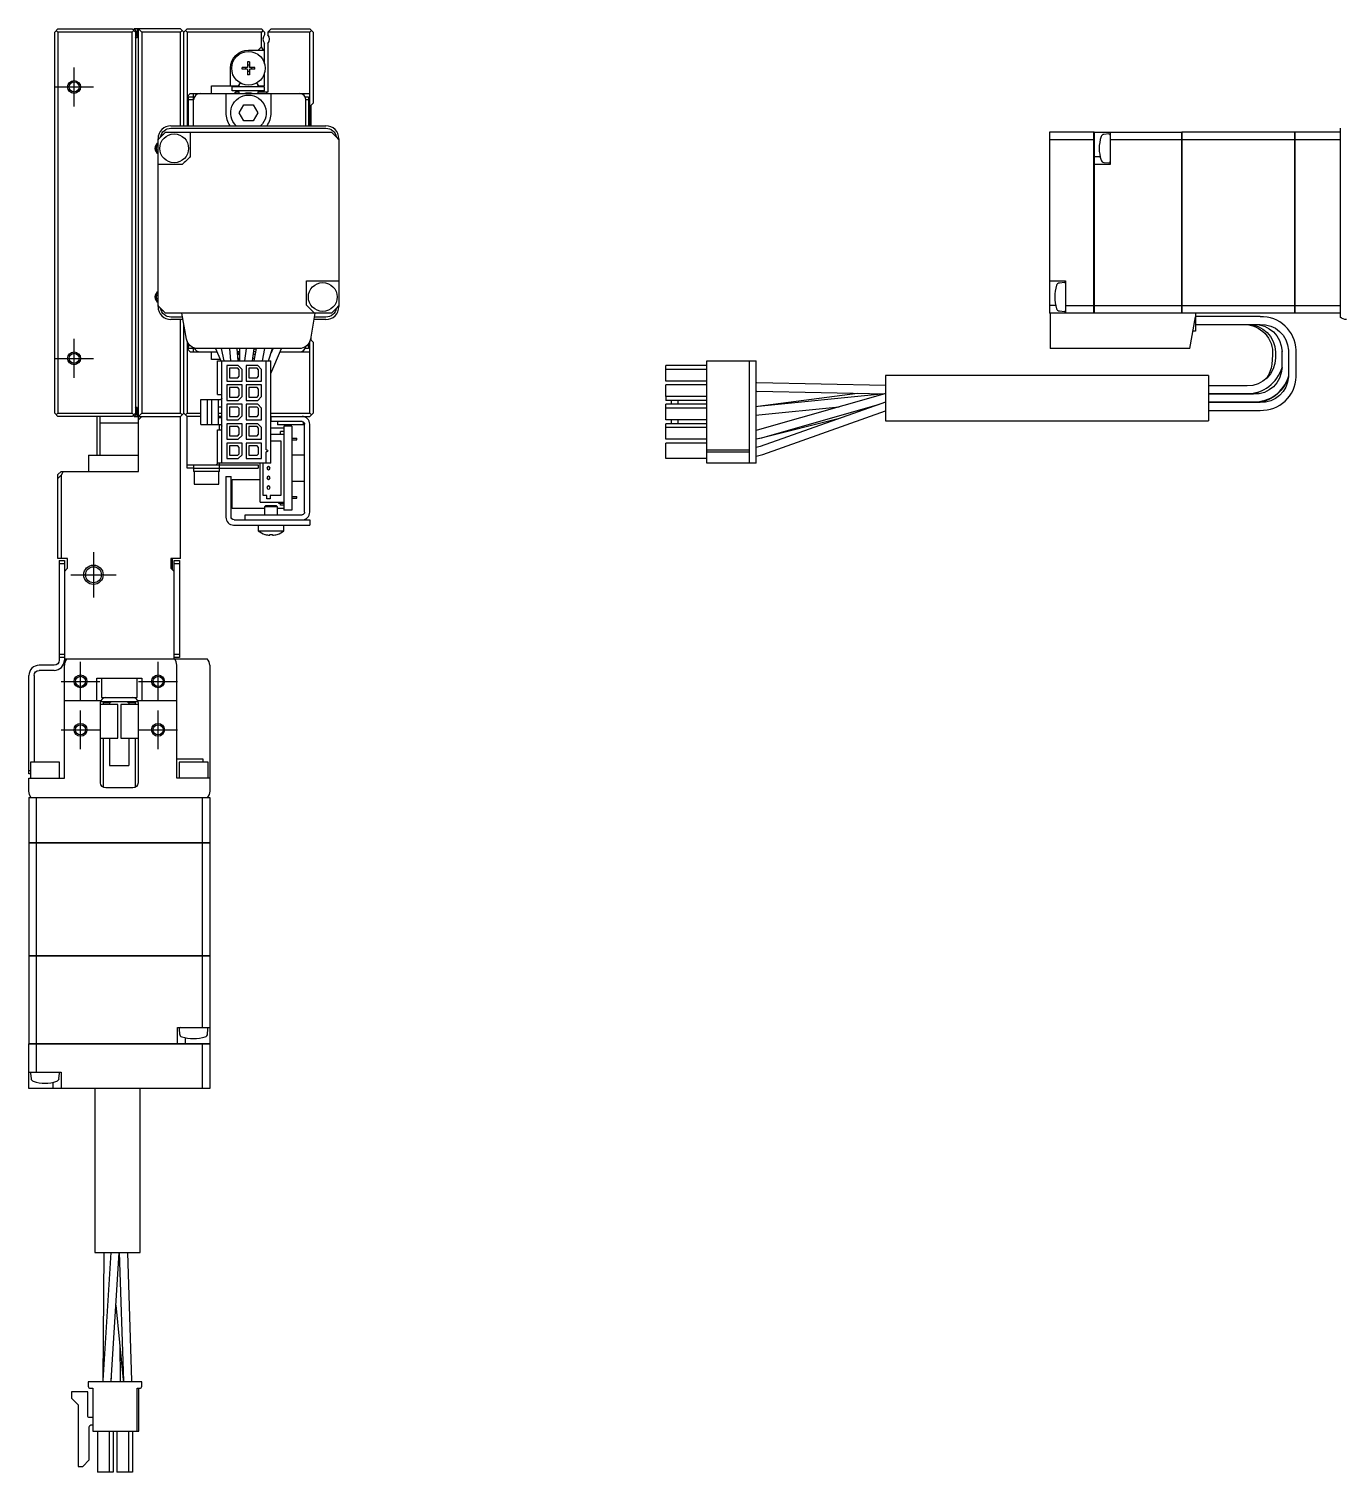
# Model space of a CAD drawing. Extents: x 0 to 740, y -8 to 429.
# Drawn here: x 399.3 to 602.3, y 106.2 to 329.6 of the extents above; entities that cross this region are included whole.
import ezdxf

# ---------------------------------------------------------------- set-up
doc = ezdxf.new("R2010")
doc.units = 0
doc.header["$LTSCALE"] = 0.5
doc.linetypes.add('CENTER', pattern=[50.8, 31.75, -6.35, 6.35, -6.35])
for name, color, linetype in [('MSM_CENTER', 1, 'CENTER'), ('MSM_CONTINUOUS', 7, 'CONTINUOUS'), ('MSM_NARROW', 5, 'CONTINUOUS')]:
    doc.layers.add(name, color=color, linetype=linetype)

msp = doc.modelspace()

# ---------------------------------------------------------------- linework, layer by layer
at = {"layer": 'MSM_CENTER'}
for p, q in [((406.31, 317.61), (406.31, 323.61)), ((403.31, 320.61), (409.31, 320.61)), ((406.31, 275.61), (406.31, 281.61)), ((403.31, 278.61), (409.31, 278.61)), ((409.31, 248.61), (409.31, 241.61)), ((405.81, 245.11), (412.81, 245.11)), ((407.31, 225.61), (407.31, 231.61)), ((419.31, 225.61), (419.31, 231.61)), ((404.31, 228.61), (410.31, 228.61)), ((416.31, 228.61), (422.31, 228.61)), ((407.31, 218.11), (407.31, 224.11)), ((419.31, 218.11), (419.31, 224.11)), ((404.31, 221.11), (410.31, 221.11)), ((416.31, 221.11), (422.31, 221.11))]:
    msp.add_line(p, q, dxfattribs=at)
at = {"layer": 'MSM_CONTINUOUS'}
for p, q in [((403.81, 329.61), (403.31, 329.11)), ((403.31, 270.11), (403.31, 329.11)), ((403.81, 329.11), (403.56, 329.36)), ((403.81, 329.61), (415.31, 329.61)), ((403.81, 329.11), (403.81, 270.11)), ((415.31, 329.11), (403.81, 329.11)), ((415.31, 329.61), (415.81, 329.11)), ((415.56, 329.36), (415.31, 329.11)), ((415.31, 270.11), (415.31, 329.11)), ((415.41, 329.51), (415.61, 329.51)), ((415.51, 329.51), (415.61, 329.61)), ((422.81, 329.61), (415.61, 329.61)), ((415.81, 329.11), (415.81, 270.11)), ((415.91, 328.51), (415.91, 329.21)), ((416.08, 329.61), (416.08, 328.21)), ((416.81, 329.11), (416.31, 329.61)), ((416.31, 261.11), (416.31, 329.61)), ((422.81, 329.11), (416.81, 329.11)), ((416.81, 329.11), (416.81, 270.11)), ((422.81, 329.61), (423.31, 329.11)), ((423.06, 329.36), (422.81, 329.11)), ((422.81, 314.61), (422.81, 329.11)), ((423.31, 329.11), (423.56, 329.36)), ((423.31, 314.61), (423.31, 329.11)), ((423.56, 329.36), (423.81, 329.61)), ((423.81, 329.11), (423.56, 329.36)), ((423.81, 329.61), (435.31, 329.61)), ((435.31, 329.11), (423.81, 329.11)), ((423.81, 329.11), (423.81, 314.61)), ((435.31, 329.61), (435.81, 329.11)), ((435.56, 329.36), (435.31, 329.11)), ((435.31, 326.81), (435.31, 329.11)), ((435.81, 329.11), (435.81, 328.67)), ((436.31, 329.11), (436.81, 329.61)), ((442.81, 329.11), (436.31, 329.11)), ((436.31, 329.11), (436.31, 328.67)), ((436.81, 329.61), (442.81, 329.61)), ((442.81, 329.61), (443.31, 329.11)), ((443.06, 329.36), (442.81, 329.11)), ((442.81, 314.61), (442.81, 329.11)), ((443.31, 329.11), (443.31, 318.11)), ((416.08, 328.21), (415.81, 328.21)), ((433.31, 326.31), (435.81, 326.31)), ((435.31, 326.81), (434.81, 326.31)), ((435.66, 326.31), (435.31, 326.81)), ((435.81, 324.22), (435.81, 327.35)), ((436.31, 327.35), (436.31, 319.81)), ((433.45, 324.51), (433.16, 324.51)), ((433.16, 324.51), (433.16, 323.71)), ((433.45, 323.98), (433.16, 323.98)), ((433.45, 324.51), (433.45, 323.71)), ((430.51, 320.81), (430.51, 323.51)), ((432.31, 323.36), (432.31, 323.65)), ((433.1, 323.65), (432.31, 323.65)), ((433.1, 323.36), (432.31, 323.36)), ((432.84, 323.65), (432.84, 323.36)), ((433.16, 323.3), (433.16, 322.51)), ((433.16, 323.04), (433.45, 323.04)), ((433.45, 322.51), (433.16, 322.51)), ((433.45, 323.3), (433.45, 322.51)), ((434.31, 323.65), (433.51, 323.65)), ((434.31, 323.36), (433.51, 323.36)), ((433.78, 323.65), (433.78, 323.36)), ((434.31, 323.36), (434.31, 323.65)), ((435.81, 320.81), (435.81, 322.79)), ((424.31, 319.61), (423.81, 319.11)), ((424.31, 319.61), (442.81, 319.61)), ((424.81, 318.61), (424.81, 319.61)), ((427.61, 320.81), (431.76, 320.81)), ((427.61, 319.61), (427.61, 320.81)), ((429.81, 319.61), (429.81, 316.61)), ((430.81, 320.01), (430.81, 320.61)), ((435.81, 320.61), (430.81, 320.61)), ((435.81, 320.01), (430.81, 320.01)), ((431.11, 319.61), (431.31, 319.81)), ((431.31, 319.81), (431.31, 319.61)), ((431.76, 319.81), (431.31, 319.81)), ((431.76, 320.81), (431.93, 321.1)), ((431.76, 319.81), (431.87, 319.61)), ((434.69, 321.1), (434.86, 320.81)), ((434.74, 319.61), (434.86, 319.81)), ((434.86, 320.81), (435.81, 320.81)), ((436.31, 319.81), (434.86, 319.81)), ((435.81, 320.01), (435.81, 320.61)), ((436.08, 319.81), (436.08, 319.61)), ((436.81, 316.61), (436.81, 319.61)), ((441.81, 319.41), (441.81, 319.61)), ((424.01, 319.11), (424.81, 319.11)), ((424.01, 314.61), (424.01, 319.11)), ((424.81, 318.61), (424.01, 318.61)), ((424.81, 314.61), (424.81, 318.61)), ((431.87, 316.61), (432.59, 317.86)), ((432.59, 317.86), (434.03, 317.86)), ((434.03, 317.86), (434.75, 316.61)), ((442.08, 319.11), (442.61, 319.11)), ((442.61, 318.61), (442.21, 318.61)), ((442.21, 314.61), (442.21, 318.61)), ((442.61, 319.11), (442.61, 314.61)), ((443.31, 318.11), (442.96, 317.76)), ((442.96, 317.76), (442.96, 314.61)), ((432.59, 315.36), (431.87, 316.61)), ((434.03, 315.36), (432.59, 315.36)), ((434.75, 316.61), (434.03, 315.36)), ((420.46, 313.61), (446.15, 313.61)), ((421.31, 314.61), (445.31, 314.61)), ((421.31, 314.23), (445.31, 314.23)), ((424.31, 313.61), (424.31, 309.86)), ((564.22, 313.61), (557.33, 313.61)), ((557.33, 313.61), (557.33, 285.61)), ((564.22, 285.61), (564.22, 313.61)), ((564.23, 313.6), (564.22, 313.6)), ((564.23, 313.61), (564.23, 285.61)), ((564.23, 313.61), (577.83, 313.61)), ((566.52, 313.34), (565.75, 313.27)), ((566.73, 313.61), (566.73, 308.61)), ((577.83, 285.61), (577.83, 313.61)), ((577.83, 313.6), (577.84, 313.6)), ((595.33, 313.61), (577.84, 313.61)), ((577.84, 313.61), (577.84, 285.61)), ((595.33, 285.61), (595.33, 313.61)), ((595.33, 313.6), (595.34, 313.6)), ((602.33, 313.61), (595.34, 313.61)), ((595.34, 313.61), (595.34, 285.61)), ((602.33, 314.23), (602.33, 284.99)), ((419.31, 286.61), (419.31, 312.61)), ((447.31, 312.61), (447.31, 286.61)), ((564.22, 312.45), (557.33, 312.45)), ((564.23, 312.44), (564.22, 312.44)), ((577.83, 312.45), (566.73, 312.45)), ((577.83, 312.44), (577.84, 312.44)), ((595.33, 312.45), (577.84, 312.45)), ((595.33, 312.44), (595.34, 312.44)), ((602.33, 312.45), (595.34, 312.45)), ((423.06, 308.61), (419.31, 308.61)), ((564.23, 309.86), (565.16, 309.86)), ((566.73, 308.61), (564.23, 308.61)), ((565.75, 308.94), (566.52, 308.88)), ((442.31, 290.61), (447.31, 290.61)), ((442.31, 286.86), (442.31, 290.61)), ((557.33, 290.61), (559.83, 290.61)), ((559.83, 290.61), (559.83, 285.61)), ((559.63, 290.34), (558.86, 290.27)), ((557.33, 286.86), (558.27, 286.86)), ((564.22, 286.76), (559.83, 286.76)), ((564.23, 286.77), (564.22, 286.77)), ((577.83, 286.76), (564.23, 286.76)), ((577.83, 286.77), (577.84, 286.77)), ((595.33, 286.76), (577.84, 286.76)), ((595.33, 286.77), (595.34, 286.77)), ((602.33, 286.76), (595.34, 286.76)), ((446.15, 285.61), (420.46, 285.61)), ((423.12, 284.99), (421.31, 284.99)), ((423.19, 284.61), (421.31, 284.61)), ((422.81, 270.11), (422.81, 284.61)), ((423.72, 281.6), (423.01, 285.61)), ((423.31, 270.11), (423.31, 283.91)), ((443.61, 285.61), (442.9, 281.6)), ((445.31, 284.61), (443.43, 284.61)), ((445.31, 284.99), (443.5, 284.99)), ((595.33, 285.61), (557.33, 285.61)), ((557.43, 285.61), (557.43, 280.11)), ((558.86, 285.94), (559.63, 285.88)), ((564.23, 285.62), (564.22, 285.62)), ((577.83, 285.62), (577.84, 285.62)), ((579.07, 280.11), (579.93, 285.01)), ((579.93, 285.61), (579.93, 282.81)), ((589.93, 285.06), (579.93, 285.06)), ((579.93, 283.86), (589.93, 283.86)), ((587.45, 283.86), (587.69, 283.85)), ((595.33, 285.62), (595.34, 285.62)), ((602.33, 285.61), (595.34, 285.61)), ((442.96, 281.92), (442.96, 281.46)), ((579.93, 282.81), (579.54, 282.81)), ((423.81, 281.26), (423.81, 270.11)), ((423.81, 280.11), (424.31, 279.61)), ((424.01, 280.11), (424.01, 280.88)), ((424.01, 280.61), (424.24, 280.61)), ((424.81, 280.11), (424.01, 280.11)), ((424.31, 279.61), (428.42, 279.61)), ((424.81, 279.61), (424.81, 280.24)), ((441.13, 280.11), (425.49, 280.11)), ((427.61, 278.41), (427.61, 279.61)), ((428.21, 280.11), (429.01, 278.21)), ((429.56, 278.21), (429.14, 280.11)), ((430.37, 280.11), (430.53, 278.21)), ((431.74, 278.21), (431.58, 280.11)), ((431.91, 279.61), (431.62, 279.61)), ((431.64, 279.41), (431.76, 279.41)), ((431.87, 279.61), (431.76, 279.41)), ((431.9, 280.11), (431.94, 278.21)), ((432.97, 280.11), (432.7, 278.21)), ((433.91, 278.21), (434.19, 280.11)), ((434.47, 279.61), (434.11, 279.61)), ((434.2, 278.21), (434.57, 280.11)), ((435.79, 280.11), (435.42, 278.21)), ((436.43, 278.21), (437.04, 280.11)), ((436.78, 276.26), (438.41, 280.11)), ((437.1, 280.09), (436.84, 279.48)), ((436.88, 279.61), (436.9, 279.61)), ((438.2, 279.61), (442.81, 279.61)), ((441.81, 279.61), (441.81, 279.81)), ((442.61, 280.11), (442.08, 280.11)), ((442.37, 280.61), (442.61, 280.61)), ((442.61, 280.88), (442.61, 280.11)), ((442.81, 270.11), (442.81, 281.26)), ((442.96, 281.46), (443.31, 281.11)), ((443.31, 281.11), (443.31, 270.11)), ((579.07, 280.11), (557.43, 280.11)), ((592.33, 279.55), (592.33, 278.67)), ((593.33, 279.7), (593.33, 277.22)), ((594.33, 279.86), (594.33, 275.76)), ((595.53, 275.76), (595.53, 279.86)), ((428.93, 278.41), (427.61, 278.41)), ((428.5, 273.02), (428.5, 278.21)), ((428.5, 278.21), (436.78, 278.21)), ((429.21, 262.36), (429.21, 278.21)), ((429.94, 277.49), (429.94, 275.09)), ((431.74, 277.49), (429.94, 277.49)), ((431.64, 277.07), (430.39, 277.07)), ((430.39, 277.07), (430.39, 275.6)), ((431.89, 276.82), (431.64, 277.07)), ((431.92, 279.21), (431.65, 279.21)), ((431.93, 278.61), (431.7, 278.61)), ((431.76, 278.41), (431.72, 278.41)), ((431.74, 277.49), (432.34, 276.89)), ((431.87, 278.21), (431.76, 278.41)), ((432.94, 277.49), (432.94, 275.09)), ((434.74, 277.49), (432.94, 277.49)), ((434.64, 277.07), (433.39, 277.07)), ((433.39, 277.07), (433.39, 275.6)), ((434.28, 278.61), (433.97, 278.61)), ((434.39, 279.21), (434.06, 279.21)), ((434.89, 276.82), (434.64, 277.07)), ((435.34, 276.89), (434.74, 277.49)), ((436.07, 264.44), (436.07, 278.21)), ((436.78, 262.36), (436.78, 278.21)), ((497.93, 276.89), (497.93, 277.49)), ((504.28, 277.49), (497.93, 277.49)), ((504.28, 278.21), (511.93, 278.21)), ((504.28, 262.36), (504.28, 278.21)), ((510.91, 262.36), (510.91, 278.21)), ((511.93, 262.36), (511.93, 278.21)), ((591.86, 279.09), (591.74, 277.71)), ((429.94, 275.09), (432.34, 275.09)), ((430.39, 275.6), (431.64, 275.6)), ((431.64, 275.6), (431.89, 275.85)), ((431.89, 275.85), (431.89, 276.82)), ((432.34, 275.09), (432.34, 276.89)), ((432.94, 275.09), (435.34, 275.09)), ((433.39, 275.6), (434.64, 275.6)), ((434.64, 275.6), (434.89, 275.85)), ((434.89, 275.85), (434.89, 276.82)), ((435.34, 275.09), (435.34, 276.89)), ((504.28, 276.89), (497.93, 276.89)), ((497.93, 275.09), (497.93, 276.89)), ((504.28, 275.09), (497.93, 275.09)), ((512.04, 274.81), (511.93, 274.81)), ((531.93, 274.41), (512.04, 274.81)), ((531.93, 275.96), (531.93, 268.96)), ((581.93, 275.96), (531.93, 275.96)), ((581.93, 275.96), (581.93, 268.96)), ((594.32, 275.76), (594.33, 275.8)), ((428.5, 273.02), (429.21, 273.02)), ((429.94, 274.49), (429.94, 272.09)), ((432.34, 274.49), (429.94, 274.49)), ((431.64, 274.07), (430.39, 274.07)), ((430.39, 274.07), (430.39, 272.6)), ((430.39, 272.6), (431.64, 272.6)), ((431.89, 273.82), (431.64, 274.07)), ((431.64, 272.6), (431.89, 272.85)), ((431.74, 272.09), (432.34, 272.69)), ((431.89, 272.85), (431.89, 273.82)), ((432.34, 272.69), (432.34, 274.49)), ((432.94, 274.49), (432.94, 272.09)), ((435.34, 274.49), (432.94, 274.49)), ((434.64, 274.07), (433.39, 274.07)), ((433.39, 274.07), (433.39, 272.6)), ((433.39, 272.6), (434.64, 272.6)), ((434.89, 273.82), (434.64, 274.07)), ((434.64, 272.6), (434.89, 272.85)), ((435.34, 272.69), (434.74, 272.09)), ((434.89, 272.85), (434.89, 273.82)), ((435.34, 272.69), (435.34, 274.49)), ((497.93, 272.69), (497.93, 274.49)), ((504.28, 274.49), (497.93, 274.49)), ((504.28, 272.69), (497.93, 272.69)), ((497.93, 272.69), (497.93, 272.09)), ((511.93, 273.51), (512.01, 273.51)), ((511.93, 273.51), (512.08, 273.5)), ((512.01, 273.51), (531.93, 273.11)), ((527.63, 273.19), (512.17, 271.15)), ((531.81, 273.1), (512.21, 271.14)), ((531.85, 273.11), (512.43, 267.57)), ((587.93, 274.36), (581.93, 274.36)), ((581.93, 273.16), (588.93, 273.16)), ((588.93, 273.06), (581.93, 273.06)), ((589.64, 273.21), (588.43, 273.06)), ((588.93, 273.16), (589.64, 273.21)), ((589.64, 273.21), (589.67, 273.22)), ((589.67, 273.22), (589.64, 273.21)), ((416.08, 271.01), (415.81, 271.01)), ((415.91, 270.01), (415.91, 270.71)), ((416.08, 269.61), (416.08, 271.01)), ((425.93, 268.36), (425.93, 272.22)), ((425.93, 272.22), (428.96, 272.22)), ((426.95, 268.36), (426.95, 272.22)), ((427.65, 268.36), (427.65, 272.22)), ((428.65, 268.36), (428.65, 272.22)), ((428.65, 271.11), (429.21, 271.11)), ((429.94, 272.09), (431.74, 272.09)), ((429.94, 271.49), (429.94, 269.09)), ((432.34, 271.49), (429.94, 271.49)), ((431.64, 271.07), (430.39, 271.07)), ((430.39, 271.07), (430.39, 269.6)), ((431.89, 270.82), (431.64, 271.07)), ((431.89, 269.85), (431.89, 270.82)), ((432.34, 269.69), (432.34, 271.49)), ((432.94, 272.09), (434.74, 272.09)), ((432.94, 271.49), (432.94, 269.09)), ((434.74, 271.49), (432.94, 271.49)), ((434.64, 271.07), (433.39, 271.07)), ((433.39, 271.07), (433.39, 269.6)), ((434.89, 270.82), (434.64, 271.07)), ((435.34, 270.89), (434.74, 271.49)), ((434.89, 269.85), (434.89, 270.82)), ((435.34, 269.09), (435.34, 270.89)), ((504.28, 272.09), (497.93, 272.09)), ((504.28, 271.49), (497.93, 271.49)), ((497.93, 270.89), (497.93, 271.49)), ((504.28, 270.89), (497.93, 270.89)), ((497.93, 269.09), (497.93, 270.89)), ((498.82, 271.49), (498.82, 272.09)), ((499.82, 271.49), (499.82, 272.09)), ((512.21, 271.14), (511.93, 271.12)), ((512.34, 269.85), (524.75, 271.09)), ((531.93, 271.85), (512.53, 264.96)), ((512.78, 266.32), (530.99, 271.51)), ((512.96, 263.73), (531.93, 270.47)), ((581.93, 271.86), (588.93, 271.86)), ((589.93, 271.76), (581.93, 271.76)), ((581.93, 270.56), (589.93, 270.56)), ((403.31, 270.11), (403.81, 269.61)), ((403.56, 269.86), (403.81, 270.11)), ((403.81, 270.11), (415.31, 270.11)), ((415.31, 269.61), (403.81, 269.61)), ((409.81, 269.61), (409.81, 263.61)), ((410.31, 269.61), (410.31, 263.61)), ((410.31, 268.61), (416.31, 268.61)), ((415.31, 270.11), (415.56, 269.86)), ((415.81, 270.11), (415.31, 269.61)), ((415.61, 269.71), (415.41, 269.71)), ((415.61, 269.61), (415.51, 269.71)), ((415.61, 269.61), (422.81, 269.61)), ((416.31, 269.61), (416.81, 270.11)), ((416.31, 269.11), (416.81, 269.61)), ((416.81, 270.11), (422.81, 270.11)), ((422.81, 270.11), (423.06, 269.86)), ((423.31, 270.11), (422.81, 269.61)), ((422.81, 247.61), (422.81, 269.61)), ((423.81, 269.61), (423.31, 270.11)), ((423.56, 269.86), (423.81, 270.11)), ((423.81, 270.11), (425.93, 270.11)), ((423.81, 261.61), (423.81, 269.61)), ((425.93, 269.61), (423.81, 269.61)), ((425.93, 268.36), (428.96, 268.36)), ((428.65, 270.11), (429.21, 270.11)), ((429.21, 269.61), (428.65, 269.61)), ((428.65, 269.46), (429.21, 269.46)), ((428.81, 269.46), (428.81, 269.61)), ((428.81, 267.56), (428.81, 268.36)), ((429.94, 269.09), (431.74, 269.09)), ((429.94, 268.49), (429.94, 266.09)), ((432.34, 268.49), (429.94, 268.49)), ((430.39, 269.6), (431.64, 269.6)), ((431.64, 269.6), (431.89, 269.85)), ((431.74, 269.09), (432.34, 269.69)), ((432.34, 266.69), (432.34, 268.49)), ((432.94, 269.09), (435.34, 269.09)), ((432.94, 268.49), (432.94, 266.09)), ((434.74, 268.49), (432.94, 268.49)), ((433.39, 269.6), (434.64, 269.6)), ((434.64, 269.6), (434.89, 269.85)), ((435.34, 267.89), (434.74, 268.49)), ((436.78, 270.11), (442.81, 270.11)), ((436.81, 269.61), (436.78, 269.64)), ((436.81, 268.81), (436.81, 269.61)), ((436.81, 269.61), (442.81, 269.61)), ((441.61, 268.81), (436.81, 268.81)), ((437.81, 268.81), (437.81, 268.31)), ((441.81, 268.31), (437.81, 268.31)), ((440.01, 268.11), (438.81, 268.11)), ((438.81, 268.11), (438.81, 255.11)), ((440.01, 268.11), (440.01, 255.11)), ((441.81, 268.31), (441.81, 268.75)), ((442.01, 254.81), (442.01, 268.41)), ((442.81, 270.11), (443.06, 269.86)), ((443.31, 270.11), (442.81, 269.61)), ((442.81, 254.81), (442.81, 268.41)), ((504.28, 269.09), (497.93, 269.09)), ((504.28, 268.49), (497.93, 268.49)), ((497.93, 267.89), (497.93, 268.49)), ((498.82, 268.49), (498.82, 269.09)), ((499.82, 268.49), (499.82, 269.09)), ((511.93, 269.82), (512.34, 269.85)), ((512.69, 266.28), (525, 269.39)), ((531.93, 268.96), (581.93, 268.96)), ((428.5, 262.36), (428.5, 267.56)), ((428.5, 267.56), (429.21, 267.56)), ((429.94, 266.09), (431.74, 266.09)), ((431.64, 268.07), (430.39, 268.07)), ((430.39, 268.07), (430.39, 266.6)), ((430.39, 266.6), (431.64, 266.6)), ((431.89, 267.82), (431.64, 268.07)), ((431.64, 266.6), (431.89, 266.85)), ((431.74, 266.09), (432.34, 266.69)), ((431.89, 266.85), (431.89, 267.82)), ((432.94, 266.09), (435.34, 266.09)), ((434.64, 268.07), (433.39, 268.07)), ((433.39, 268.07), (433.39, 266.6)), ((433.39, 266.6), (434.64, 266.6)), ((434.89, 267.82), (434.64, 268.07)), ((434.64, 266.6), (434.89, 266.85)), ((434.89, 266.85), (434.89, 267.82)), ((435.34, 266.09), (435.34, 267.89)), ((436.78, 267.86), (438.81, 267.86)), ((436.78, 266.86), (438.81, 266.86)), ((436.78, 265.86), (438.31, 265.86)), ((438.81, 267.31), (438.26, 267.31)), ((438.26, 266.86), (438.26, 267.31)), ((438.31, 265.86), (438.31, 257.36)), ((440.01, 266.23), (440.81, 266.23)), ((440.01, 265.98), (440.81, 265.98)), ((440.81, 265.98), (440.81, 266.23)), ((504.28, 267.89), (497.93, 267.89)), ((497.93, 266.09), (497.93, 267.89)), ((504.28, 266.09), (497.93, 266.09)), ((512.43, 267.57), (511.93, 267.46)), ((511.93, 266.15), (512.78, 266.32)), ((511.93, 266.14), (512.69, 266.28)), ((429.94, 265.49), (429.94, 263.09)), ((432.34, 265.49), (429.94, 265.49)), ((431.64, 265.07), (430.39, 265.07)), ((430.39, 265.07), (430.39, 263.6)), ((431.89, 264.82), (431.64, 265.07)), ((431.64, 263.6), (431.89, 263.85)), ((431.74, 263.09), (432.34, 263.69)), ((431.89, 263.85), (431.89, 264.82)), ((432.34, 263.69), (432.34, 265.49)), ((432.94, 265.49), (432.94, 263.09)), ((435.34, 265.49), (432.94, 265.49)), ((434.64, 265.07), (433.39, 265.07)), ((433.39, 265.07), (433.39, 263.6)), ((434.89, 264.82), (434.64, 265.07)), ((434.64, 263.6), (434.89, 263.85)), ((434.89, 263.85), (434.89, 264.82)), ((435.34, 263.09), (435.34, 265.49)), ((436.07, 264.44), (436.17, 264.44)), ((436.17, 264.14), (436.07, 264.14)), ((436.07, 262.36), (436.07, 264.14)), ((497.93, 263.09), (497.93, 265.49)), ((504.28, 265.49), (497.93, 265.49)), ((504.28, 264.44), (510.91, 264.44)), ((504.28, 264.14), (510.91, 264.14)), ((512.53, 264.96), (511.93, 264.79)), ((512.54, 264.96), (511.93, 264.79)), ((511.93, 263.47), (512.96, 263.73)), ((408.56, 263.61), (416.31, 263.61)), ((408.56, 263.61), (408.56, 261.11)), ((423.81, 262.11), (434.81, 262.11)), ((424.81, 261.61), (423.81, 261.61)), ((424.81, 262.11), (424.81, 261.11)), ((424.81, 261.61), (434.81, 261.61)), ((428.56, 262.36), (428.31, 262.11)), ((436.78, 262.36), (428.5, 262.36)), ((428.81, 261.11), (428.81, 262.36)), ((429.94, 263.09), (431.74, 263.09)), ((430.39, 263.6), (431.64, 263.6)), ((432.94, 263.09), (435.34, 263.09)), ((433.39, 263.6), (434.64, 263.6)), ((434.81, 262.11), (434.81, 261.61)), ((435.11, 256.36), (435.11, 262.36)), ((435.61, 257.36), (435.61, 262.36)), ((442.01, 263.61), (440.01, 263.61)), ((504.28, 263.09), (497.93, 263.09)), ((511.93, 262.36), (504.28, 262.36)), ((403.81, 260.61), (404.31, 261.11)), ((403.81, 247.61), (403.81, 260.61)), ((404.31, 260.5), (403.81, 260)), ((404.62, 261.11), (404.31, 260.5)), ((404.31, 261.11), (416.31, 261.11)), ((404.31, 260.5), (404.31, 247.61)), ((428.81, 261.11), (424.81, 261.11)), ((424.91, 261.11), (424.91, 259.11)), ((428.71, 259.11), (428.71, 261.11)), ((429.81, 260.31), (429.81, 254.01)), ((429.81, 260.31), (430.61, 260.31)), ((430.61, 254.11), (430.61, 260.31)), ((430.81, 259.86), (435.11, 259.86)), ((430.81, 255.36), (430.81, 259.86)), ((440.01, 259.61), (442.01, 259.61)), ((424.91, 259.11), (428.71, 259.11)), ((436.16, 257.36), (435.61, 257.36)), ((436.16, 256.86), (436.16, 257.36)), ((436.66, 257.36), (436.66, 256.86)), ((438.31, 257.36), (436.66, 257.36)), ((440.01, 257.23), (440.81, 257.23)), ((440.01, 256.98), (440.81, 256.98)), ((440.81, 256.98), (440.81, 257.23)), ((435.81, 255.36), (430.81, 255.36)), ((435.11, 256.36), (438.81, 256.36)), ((436.01, 255.81), (435.81, 255.61)), ((437.81, 255.61), (435.81, 255.61)), ((435.81, 255.61), (435.81, 254.41)), ((436.01, 255.81), (437.61, 255.81)), ((436.66, 256.86), (436.16, 256.86)), ((437.81, 255.61), (437.61, 255.81)), ((437.81, 254.41), (437.81, 255.61)), ((438.81, 255.36), (437.81, 255.36)), ((438.01, 256.13), (438.01, 256.36)), ((438.81, 256.13), (438.01, 256.13)), ((438.26, 255.9), (438.26, 256.13)), ((438.81, 255.9), (438.26, 255.9)), ((440.01, 255.11), (438.81, 255.11)), ((431.01, 252.81), (442.81, 252.81)), ((431.11, 253.61), (442.81, 253.61)), ((432.81, 253.61), (432.81, 254.41)), ((432.81, 254.41), (441.61, 254.41)), ((434.81, 252.81), (434.81, 251.91)), ((438.81, 251.91), (438.81, 252.81)), ((442.81, 253.61), (442.81, 252.81)), ((434.81, 251.91), (438.81, 251.91)), ((435.86, 251.35), (435.88, 251.35)), ((436.61, 251.35), (437.01, 251.35)), ((436.61, 251.22), (436.61, 251.35)), ((437.01, 251.35), (437.01, 251.22)), ((437.74, 251.35), (437.76, 251.35)), ((405.31, 247.61), (403.81, 247.61)), ((404.01, 247.31), (404.81, 247.31)), ((404.01, 247.31), (404.01, 231.91)), ((404.81, 246.81), (404.01, 246.81)), ((404.81, 247.31), (404.81, 231.91)), ((405.31, 246.11), (404.81, 245.61)), ((405.31, 246.11), (405.31, 247.61)), ((422.81, 247.61), (421.31, 247.61)), ((421.31, 247.61), (421.31, 246.11)), ((421.81, 245.61), (421.31, 246.11)), ((421.56, 245.86), (421.56, 247.61)), ((421.81, 247.31), (422.61, 247.31)), ((421.81, 232.11), (421.81, 247.31)), ((422.61, 246.81), (421.81, 246.81)), ((422.61, 247.31), (422.61, 232.31)), ((404.01, 232.81), (404.81, 232.81)), ((421.81, 232.81), (422.61, 232.81)), ((403.21, 231.11), (400.91, 231.11)), ((403.21, 230.31), (400.91, 230.31)), ((404.81, 232.31), (404.01, 232.31)), ((404.81, 232.11), (421.81, 232.11)), ((404.81, 213.61), (404.81, 231.11)), ((422.61, 232.31), (421.81, 232.31)), ((421.83, 232.11), (426.93, 232.11)), ((422.21, 213.61), (422.21, 231.11)), ((427.31, 231.11), (427.31, 211.61)), ((399.31, 214.31), (399.31, 229.51)), ((400.11, 229.51), (400.11, 216.11)), ((409.81, 229.11), (416.81, 229.11)), ((409.81, 225.61), (409.81, 229.11)), ((410.56, 229.11), (410.56, 226.11)), ((416.06, 226.11), (416.06, 229.11)), ((416.81, 229.11), (416.81, 225.61)), ((410.56, 226.11), (416.06, 226.11)), ((410.44, 225.61), (404.81, 225.61)), ((410.41, 212.91), (410.41, 225.31)), ((413.06, 225.01), (410.41, 225.01)), ((410.43, 225.51), (416.18, 225.51)), ((410.44, 225.61), (410.44, 225.52)), ((410.44, 225.52), (410.47, 225.6)), ((411.01, 225.51), (410.81, 225.31)), ((411.81, 225.31), (410.81, 225.31)), ((410.81, 225.31), (410.81, 225.01)), ((411.81, 225.31), (412.18, 225.51)), ((411.81, 225.31), (411.81, 225.01)), ((413.06, 219.81), (413.06, 225.01)), ((413.56, 225.01), (413.56, 219.81)), ((416.21, 225.01), (413.56, 225.01)), ((414.44, 225.51), (414.81, 225.31)), ((415.81, 225.31), (414.81, 225.31)), ((414.81, 225.31), (414.81, 225.01)), ((415.81, 225.31), (415.61, 225.51)), ((415.81, 225.01), (415.81, 225.31)), ((416.16, 225.59), (416.18, 225.52)), ((416.18, 225.61), (416.18, 225.52)), ((422.21, 225.61), (416.18, 225.61)), ((416.21, 225.31), (416.21, 212.91)), ((410.41, 219.81), (413.06, 219.81)), ((410.81, 219.81), (410.81, 212.21)), ((411.81, 219.81), (411.81, 215.61)), ((413.56, 219.81), (416.21, 219.81)), ((414.81, 219.81), (414.81, 215.61)), ((415.81, 212.21), (415.81, 219.81)), ((399.31, 214.81), (399.56, 214.81)), ((404.06, 216.11), (399.56, 216.11)), ((399.56, 216.11), (399.56, 213.61)), ((404.06, 213.61), (404.06, 216.11)), ((411.81, 215.61), (414.81, 215.61)), ((422.21, 216.61), (426.26, 216.61)), ((427.06, 216.11), (422.56, 216.11)), ((422.56, 216.11), (422.56, 213.61)), ((426.26, 216.61), (426.26, 216.11)), ((427.06, 213.61), (427.06, 216.11)), ((399.56, 214.31), (399.31, 214.31)), ((399.31, 211.61), (399.31, 213.61)), ((399.31, 213.61), (404.81, 213.61)), ((427.31, 213.61), (422.21, 213.61)), ((399.31, 210.61), (399.31, 203.62)), ((399.31, 210.61), (427.31, 210.61)), ((400.46, 210.61), (400.46, 203.62)), ((415.41, 212.11), (411.21, 212.11)), ((426.15, 210.61), (426.15, 203.62)), ((427.31, 210.61), (427.31, 203.62)), ((399.31, 203.62), (427.31, 203.62)), ((399.31, 203.61), (399.31, 186.12)), ((427.31, 203.61), (399.31, 203.61)), ((399.32, 203.61), (399.32, 203.62)), ((400.46, 203.61), (400.46, 186.12)), ((400.47, 203.61), (400.47, 203.62)), ((426.14, 203.61), (426.14, 203.62)), ((426.15, 203.61), (426.15, 186.12)), ((427.3, 203.61), (427.3, 203.62)), ((427.31, 203.61), (427.31, 186.12)), ((399.31, 186.12), (427.31, 186.12)), ((399.31, 186.11), (399.31, 172.51)), ((427.31, 186.11), (399.31, 186.11)), ((399.32, 186.11), (399.32, 186.12)), ((400.46, 186.11), (400.46, 172.51)), ((400.47, 186.11), (400.47, 186.12)), ((426.14, 186.11), (426.14, 186.12)), ((426.15, 186.11), (426.15, 175.01)), ((427.3, 186.11), (427.3, 186.12)), ((427.31, 186.11), (427.31, 172.51)), ((422.31, 175.01), (427.31, 175.01)), ((422.31, 172.51), (422.31, 175.01)), ((422.58, 174.79), (422.65, 174.02)), ((426.97, 174.02), (427.04, 174.79)), ((399.31, 172.51), (427.31, 172.51)), ((427.31, 172.5), (399.31, 172.5)), ((399.31, 165.61), (399.31, 172.5)), ((399.32, 172.51), (399.32, 172.5)), ((400.46, 172.5), (400.46, 168.11)), ((400.47, 172.51), (400.47, 172.5)), ((423.56, 172.51), (423.56, 173.44)), ((426.14, 172.51), (426.14, 172.5)), ((426.15, 172.5), (426.15, 165.61)), ((427.3, 172.51), (427.3, 172.5)), ((427.31, 172.5), (427.31, 165.61)), ((399.31, 168.11), (404.31, 168.11)), ((399.58, 167.9), (399.65, 167.13)), ((403.97, 167.13), (404.04, 167.9)), ((404.31, 168.11), (404.31, 165.61)), ((427.31, 165.61), (399.31, 165.61)), ((403.06, 165.61), (403.06, 166.55)), ((409.54, 165.61), (409.54, 140.21)), ((416.54, 140.21), (416.54, 165.61)), ((409.54, 140.21), (416.54, 140.21)), ((410.91, 140.21), (410.76, 120.54)), ((412.01, 140.21), (410.77, 120.41)), ((412.07, 120.33), (413.31, 140.19)), ((413.31, 140.21), (413.96, 120.28)), ((415.25, 120.32), (414.61, 140.21)), ((412.8, 132.06), (413.93, 120.49)), ((413.42, 125.73), (413.45, 120.87)), ((412.07, 120.21), (412.11, 120.99)), ((413.45, 120.87), (413.46, 120.21)), ((405.93, 118.66), (405.93, 117.66)), ((408.46, 118.66), (405.93, 118.66)), ((408.46, 114.81), (408.46, 118.66)), ((408.5, 120.21), (408.5, 119.49)), ((416.78, 120.21), (408.5, 120.21)), ((408.8, 119.19), (409.21, 119.19)), ((409.21, 119.19), (409.21, 112.56)), ((410.76, 120.54), (410.76, 120.21)), ((410.77, 120.41), (410.76, 120.21)), ((412.06, 120.21), (412.07, 120.33)), ((413.93, 120.49), (413.95, 120.21)), ((413.96, 120.28), (413.96, 120.21)), ((415.26, 120.21), (415.25, 120.32)), ((416.07, 112.56), (416.07, 119.19)), ((416.07, 119.19), (416.48, 119.19)), ((416.32, 112.56), (416.32, 119.19)), ((416.78, 119.49), (416.78, 120.21)), ((405.93, 117.66), (406.95, 116.64)), ((406.95, 116.64), (406.95, 107.1)), ((409.21, 114.66), (408.61, 114.66)), ((408.65, 108.1), (408.65, 113.23)), ((408.93, 113.51), (409.21, 113.51)), ((409.21, 112.56), (416.32, 112.56)), ((409.94, 112.56), (409.94, 106.21)), ((411.74, 112.56), (411.74, 106.21)), ((412.34, 112.56), (412.34, 106.21)), ((412.94, 112.56), (412.94, 106.21)), ((414.74, 112.56), (414.74, 106.21)), ((415.34, 112.56), (415.34, 106.21)), ((407.65, 107.1), (408.65, 108.1)), ((406.95, 107.1), (407.65, 107.1)), ((412.34, 106.21), (409.94, 106.21)), ((415.34, 106.21), (412.94, 106.21))]:
    msp.add_line(p, q, dxfattribs=at)
for centre, radius in [((433.31, 323.51), 2.6), ((406.31, 320.61), 0.783), ((421.81, 311.11), 2.23), ((444.81, 288.11), 2.23), ((406.31, 278.61), 0.783), ((409.31, 245.11), 1.23), ((407.31, 228.61), 0.783), ((419.31, 228.61), 0.783), ((407.31, 221.11), 0.783), ((419.31, 221.11), 0.783)]:
    msp.add_circle(centre, radius, dxfattribs=at)
at = {"layer": 'MSM_CONTINUOUS', "extrusion": (0, 0, -1)}
for centre in [(-436.41, 261.61), (-436.41, 260.11), (-436.41, 258.61)]:
    msp.add_circle(centre, 0.25, dxfattribs=at)
at = {"layer": 'MSM_CONTINUOUS'}
for centre, radius, start, end in [((415.61, 329.21), 0.3, 0, 90), ((415.61, 328.51), 0.3, 311.8103, 0), ((436.56, 328.01), 1, 138.5904, 221.4096), ((435.56, 328.01), 1, 318.5904, 41.4096), ((425.81, 318.61), 1, 90, 180), ((433.31, 320.31), 1.59, 143.8027, 169.1069), ((433.31, 320.31), 1.59, 190.893, 206.1641), ((433.31, 320.31), 1.59, 10.8931, 36.1973), ((433.31, 320.31), 1.59, 333.8359, 349.107), ((441.21, 318.61), 1, 0, 90), ((433.31, 316.61), 3.5, 180, 214.8499), ((433.31, 316.61), 3.5, 325.1501, 0), ((421.31, 312.61), 2, 90, 180), ((445.31, 312.61), 2, 0, 90), ((571.03, 311.11), 6, 162.3708, 197.6292), ((565.79, 312.77), 0.5, 95, 162.3708), ((566.53, 313.14), 0.2, 0, 95), ((419.81, 311.11), 0.783, 129.6548, 230.3452), ((565.79, 309.44), 0.5, 197.6292, 265), ((566.53, 309.08), 0.2, 265, 0), ((419.81, 288.11), 0.783, 129.6548, 230.3452), ((564.14, 288.11), 6, 162.3708, 197.6292), ((558.9, 289.77), 0.5, 95, 162.3708), ((559.64, 290.14), 0.2, 18.1949, 95), ((421.31, 286.61), 2, 180, 270), ((445.31, 286.61), 2, 270, 0), ((558.9, 286.44), 0.5, 197.6292, 265), ((559.64, 286.08), 0.2, 265, 341.8051), ((590.12, 279.65), 5.41, 2.1863, 92.0343), ((425.81, 280.61), 1, 203.447, 270), ((433.31, 278.91), 1.59, 153.8358, 169.1069), ((441.21, 280.61), 1, 270, 351.4849), ((433.31, 278.91), 1.59, 190.893, 206.1641), ((587.96, 278.74), 5.59, 269.7079, 344.0346), ((589.01, 277.43), 5.57, 269.2277, 342.6191), ((590.13, 275.96), 5.41, 267.9067, 357.8727), ((415.61, 270.71), 0.3, 0, 48.1897), ((415.61, 270.01), 0.3, 270, 0), ((441.61, 268.41), 1.2, 0, 90), ((441.61, 254.81), 1.2, 270, 0), ((431.01, 254.01), 1.2, 180, 270), ((436.81, 254.41), 3.2, 231.3178, 252.73), ((436.81, 254.41), 3.19, 253.0947, 266.4096), ((436.81, 254.41), 3.19, 273.5904, 286.9053), ((436.81, 254.41), 3.2, 287.27, 308.6822), ((400.91, 229.51), 1.6, 90, 180), ((403.21, 231.91), 1.6, 270, 0), ((406.31, 231.11), 1.5, 138.1897, 180), ((420.71, 231.11), 1.5, 0, 41.8103), ((425.81, 231.11), 1.5, 0, 41.8103), ((411.21, 225.31), 0.8, 89.9994, 158.4559), ((415.41, 225.31), 0.801, 21.0804, 89.9381), ((422.78, 174.81), 0.2, 90, 185), ((426.84, 174.81), 0.2, 355, 90), ((423.14, 174.07), 0.5, 185, 252.3708), ((424.81, 179.31), 6, 252.3708, 287.6292), ((426.48, 174.07), 0.5, 287.6292, 355), ((399.78, 167.92), 0.2, 108.1949, 185), ((403.84, 167.92), 0.2, 355, 71.8051), ((400.14, 167.18), 0.5, 185, 252.3708), ((401.81, 172.42), 6, 252.3708, 287.6292), ((403.48, 167.18), 0.5, 287.6292, 355), ((408.8, 119.49), 0.3, 180, 270), ((416.48, 119.49), 0.3, 270, 360)]:
    msp.add_arc(centre, radius, start, end, dxfattribs=at)
at = {"layer": 'MSM_CONTINUOUS', "extrusion": (0, 0, -1)}
for centre, radius, start, end in [((-433.31, 323.51), 2.8, 0, 90), ((-433.1, 323.71), 0.06, 180, 270), ((-433.1, 323.3), 0.06, 90, 180), ((-433.51, 323.71), 0.06, 270, 0), ((-433.51, 323.3), 0.06, 0, 90), ((-433.42, 320.19), 1.75, 31.3783, 37.006), ((-433.31, 317.11), 2.6, 74.0576, 105.9424), ((-433.19, 320.19), 1.75, 142.994, 148.6217), ((-433.31, 316.61), 2.75, 313.3418, 226.6582), ((-433.31, 299.61), 19, 42.5374, 47.4636), ((-421.31, 312.61), 1.62, 9.7266, 90), ((-445.31, 312.61), 1.62, 90, 170.2833), ((-433.31, 299.61), 19, 132.5364, 137.4636), ((-410.26, 322.65), 19, 222.3336, 227.6664), ((-433.31, 299.61), 19, 312.5374, 317.4626), ((-421.31, 286.61), 1.62, 270, 350.2637), ((-456.35, 299.65), 19, 312.3336, 317.6664), ((-445.31, 286.61), 1.62, 189.7264, 270), ((-433.31, 299.61), 19, 222.5364, 227.4626), ((-587.48, 279.47), 4.39, 89.8692, 184.9179), ((-587.98, 279.5), 4.36, 89.4143, 179.4108), ((-589.05, 279.57), 4.29, 88.4433, 178.358), ((-590.12, 279.65), 4.22, 87.4296, 177.1458), ((-603.33, 286.11), 1.5, 270, 311.8103), ((-425.49, 281.91), 1.8, 270, 350), ((-441.13, 281.91), 1.8, 190, 270), ((-433.31, 282.61), 2.75, 245.38, 251.7789), ((-433.31, 275.71), 2.6, 103.4564, 105.9424), ((-587.98, 278.71), 4.36, 180.6063, 270.5686), ((-589.05, 277.34), 4.29, 181.6879, 271.5108), ((-587.38, 278.09), 4.37, 185.0458, 217.0419), ((-589.04, 277.2), 5.45, 203.9954, 268.8909), ((-590.12, 275.98), 4.22, 182.931, 272.4936), ((-428.96, 272.47), 0.25, 180, 270), ((-428.96, 268.11), 0.25, 90, 180), ((-441.61, 268.41), 0.4, 90, 180), ((-436.17, 264.29), 0.15, 90, 270), ((-441.61, 254.81), 0.4, 180, 270), ((-431.11, 254.11), 0.5, 270, 0), ((-400.91, 229.51), 0.8, 0, 90), ((-403.21, 231.91), 0.8, 180, 270), ((-411.21, 225.31), 0.8, 0, 15.1266), ((-415.41, 225.31), 0.8, 164.8734, 180), ((-411.21, 212.91), 0.8, 270, 0), ((-415.41, 212.91), 0.8, 180, 270), ((-400.81, 211.61), 1.5, 318.1897, 0), ((-425.81, 211.61), 1.5, 180, 221.8103), ((-408.61, 114.81), 0.15, 270, 0), ((-408.93, 113.23), 0.28, 0, 90)]:
    msp.add_arc(centre, radius, start, end, dxfattribs=at)
at = {"layer": 'MSM_NARROW'}
for centre, radius in [((406.31, 320.61), 1), ((406.31, 278.61), 1), ((409.31, 245.11), 1.5), ((407.31, 228.61), 1), ((419.31, 228.61), 1), ((407.31, 221.11), 1), ((419.31, 221.11), 1)]:
    msp.add_circle(centre, radius, dxfattribs=at)
for centre in [(419.81, 311.11), (419.81, 288.11)]:
    msp.add_arc(centre, 1, 119.9999, 240.0001, dxfattribs=at)

doc.saveas('drawing.dxf')
